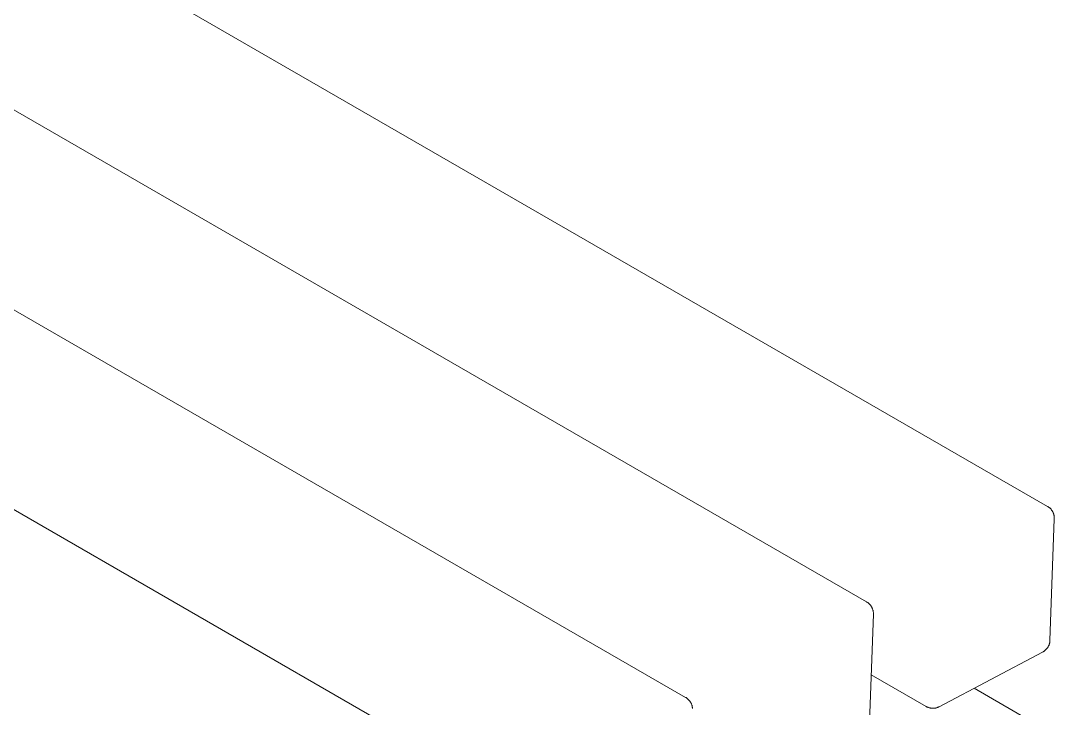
# Model space of a CAD drawing. Header units: inches. Extents: x -12 to 193, y -19 to 105.
# Drawn here: x 168.48 to 177.38, y 33.65 to 39.58 of the extents above; entities that cross this region are included whole.
import ezdxf

# ---------------------------------------------------------------- set-up
doc = ezdxf.new("R2010")
doc.units = ezdxf.units.IN
doc.layers.add('ZANO_R', color=7, linetype='Continuous', lineweight=0)

msp = doc.modelspace()

# ---------------------------------------------------------------- linework, layer by layer
at = {"layer": 'ZANO_R'}
for p, q in [((127.37486, 64.22938), (177.31773, 35.39486)), ((125.81728, 63.40613), (175.76015, 34.5716)), ((124.2597, 62.58287), (174.20256, 33.74834)), ((122.70211, 61.75962), (172.64498, 32.92509)), ((177.31773, 35.39486), (177.32116, 35.3928)), ((177.32116, 35.3928), (177.32451, 35.39063)), ((177.32451, 35.39063), (177.3278, 35.38834)), ((177.3278, 35.38834), (177.331, 35.38595)), ((177.331, 35.38595), (177.33411, 35.38345)), ((177.33411, 35.38345), (177.33715, 35.38084)), ((177.33715, 35.38084), (177.34009, 35.37814)), ((177.34009, 35.37814), (177.34294, 35.37534)), ((177.34294, 35.37534), (177.34569, 35.37244)), ((177.34569, 35.37244), (177.34834, 35.36945)), ((177.34834, 35.36945), (177.35089, 35.36637)), ((177.35089, 35.36637), (177.35334, 35.36321)), ((177.35334, 35.36321), (177.35567, 35.35996)), ((177.35567, 35.35996), (177.3579, 35.35664)), ((177.3579, 35.35664), (177.36001, 35.35325)), ((177.36001, 35.35325), (177.362, 35.34978)), ((177.362, 35.34978), (177.36388, 35.34625)), ((177.36388, 35.34625), (177.36564, 35.34266)), ((177.36564, 35.34266), (177.36727, 35.33902)), ((177.36727, 35.33902), (177.36878, 35.33531)), ((177.36878, 35.33531), (177.37016, 35.33156)), ((177.37016, 35.33156), (177.37142, 35.32777)), ((177.37671, 35.28834), (177.33909, 34.23888)), ((177.37142, 35.32777), (177.37255, 35.32393)), ((177.37255, 35.32393), (177.37354, 35.32006)), ((177.37354, 35.32006), (177.37441, 35.31616)), ((177.37441, 35.31616), (177.37514, 35.31223)), ((177.37514, 35.31223), (177.37574, 35.30828)), ((177.37574, 35.30828), (177.3762, 35.30431)), ((177.3762, 35.30431), (177.37653, 35.30032)), ((177.37653, 35.30032), (177.37673, 35.29633)), ((177.37679, 35.29234), (177.37671, 35.28834)), ((177.37673, 35.29633), (177.37679, 35.29234)), ((175.76015, 34.5716), (175.76357, 34.56954)), ((175.76357, 34.56954), (175.76693, 34.56737)), ((175.76693, 34.56737), (175.77021, 34.56509)), ((175.77021, 34.56509), (175.77341, 34.56269)), ((175.77341, 34.56269), (175.77653, 34.56019)), ((175.77653, 34.56019), (175.77956, 34.55759)), ((175.77956, 34.55759), (175.7825, 34.55488)), ((175.7825, 34.55488), (175.78535, 34.55208)), ((175.78535, 34.55208), (175.78811, 34.54918)), ((175.78811, 34.54918), (175.79076, 34.54619)), ((175.79076, 34.54619), (175.79331, 34.54311)), ((175.79331, 34.54311), (175.79575, 34.53995)), ((175.79575, 34.53995), (175.79809, 34.53671)), ((175.79809, 34.53671), (175.80031, 34.53339)), ((175.80031, 34.53339), (175.80243, 34.52999)), ((175.81913, 34.46508), (175.78151, 33.41563)), ((175.80243, 34.52999), (175.80442, 34.52653)), ((175.80442, 34.52653), (175.8063, 34.523)), ((175.8063, 34.523), (175.80805, 34.51941)), ((175.80805, 34.51941), (175.80969, 34.51576)), ((175.80969, 34.51576), (175.8112, 34.51206)), ((175.8112, 34.51206), (175.81258, 34.50831)), ((175.81258, 34.50831), (175.81384, 34.50451)), ((175.81384, 34.50451), (175.81496, 34.50068)), ((175.81496, 34.50068), (175.81596, 34.49681)), ((175.81596, 34.49681), (175.81682, 34.4929)), ((175.81682, 34.4929), (175.81755, 34.48897)), ((175.81755, 34.48897), (175.81815, 34.48502)), ((175.81815, 34.48502), (175.81862, 34.48105)), ((175.81862, 34.48105), (175.81895, 34.47707)), ((175.81895, 34.47707), (175.81914, 34.47308)), ((175.8192, 34.46908), (175.81913, 34.46508)), ((175.81914, 34.47308), (175.8192, 34.46908)), ((177.3178, 34.17536), (177.31546, 34.17213)), ((177.32004, 34.17867), (177.3178, 34.17536)), ((177.32216, 34.18206), (177.32004, 34.17867)), ((177.32417, 34.18551), (177.32216, 34.18206)), ((177.32606, 34.18903), (177.32417, 34.18551)), ((177.32783, 34.19261), (177.32606, 34.18903)), ((177.32948, 34.19625), (177.32783, 34.19261)), ((177.331, 34.19995), (177.32948, 34.19625)), ((177.3324, 34.20369), (177.331, 34.19995)), ((177.33367, 34.20748), (177.3324, 34.20369)), ((177.33481, 34.21131), (177.33367, 34.20748)), ((177.33582, 34.21517), (177.33481, 34.21131)), ((177.3367, 34.21907), (177.33582, 34.21517)), ((177.33744, 34.223), (177.3367, 34.21907)), ((177.33806, 34.22694), (177.33744, 34.223)), ((177.33854, 34.23091), (177.33806, 34.22694)), ((177.33888, 34.23489), (177.33854, 34.23091)), ((177.33909, 34.23888), (177.33888, 34.23489)), ((177.27625, 34.13869), (176.3862, 33.66826)), ((177.27975, 34.14062), (177.27625, 34.13869)), ((177.28318, 34.14266), (177.27975, 34.14062)), ((177.28655, 34.14482), (177.28318, 34.14266)), ((177.28983, 34.14709), (177.28655, 34.14482)), ((177.29304, 34.14947), (177.28983, 34.14709)), ((177.29617, 34.15196), (177.29304, 34.14947)), ((177.29921, 34.15455), (177.29617, 34.15196)), ((177.30216, 34.15725), (177.29921, 34.15455)), ((177.30502, 34.16004), (177.30216, 34.15725)), ((177.30778, 34.16293), (177.30502, 34.16004)), ((177.31044, 34.16591), (177.30778, 34.16293)), ((177.313, 34.16897), (177.31044, 34.16591)), ((177.31546, 34.17213), (177.313, 34.16897)), ((176.27196, 33.67039), (175.8004, 33.94265)), ((176.6876, 33.82756), (177.14721, 33.56221)), ((174.20256, 33.74834), (174.20599, 33.74629)), ((174.20599, 33.74629), (174.20935, 33.74412)), ((174.20935, 33.74412), (174.21263, 33.74183)), ((174.21263, 33.74183), (174.21583, 33.73944)), ((174.21583, 33.73944), (174.21895, 33.73694)), ((174.21895, 33.73694), (174.22198, 33.73433)), ((174.22198, 33.73433), (174.22492, 33.73163)), ((174.22492, 33.73163), (174.22777, 33.72882)), ((174.22777, 33.72882), (174.23052, 33.72592)), ((174.23052, 33.72592), (174.23317, 33.72293)), ((174.23317, 33.72293), (174.23572, 33.71986)), ((174.23572, 33.71986), (174.23817, 33.71669)), ((174.23817, 33.71669), (174.24051, 33.71345)), ((174.24051, 33.71345), (174.24273, 33.71013)), ((174.24273, 33.71013), (174.24484, 33.70674)), ((174.24484, 33.70674), (174.24684, 33.70327)), ((174.24684, 33.70327), (174.24871, 33.69974)), ((174.24871, 33.69974), (174.25047, 33.69615)), ((174.25047, 33.69615), (174.2521, 33.6925)), ((174.2521, 33.6925), (174.25361, 33.6888)), ((174.25361, 33.6888), (174.255, 33.68505)), ((174.255, 33.68505), (174.25625, 33.68126)), ((174.25625, 33.68126), (174.25738, 33.67742)), ((174.25738, 33.67742), (174.25837, 33.67355)), ((174.25837, 33.67355), (174.25924, 33.66965)), ((174.25924, 33.66965), (174.25997, 33.66572)), ((174.25997, 33.66572), (174.26057, 33.66177)), ((174.26057, 33.66177), (174.26103, 33.6578)), ((174.26103, 33.6578), (174.26136, 33.65381)), ((176.27555, 33.6684), (176.27196, 33.67039)), ((176.27922, 33.66653), (176.27555, 33.6684)), ((176.28294, 33.66479), (176.27922, 33.66653)), ((176.28673, 33.66319), (176.28294, 33.66479)), ((176.29057, 33.66171), (176.28673, 33.66319)), ((176.29446, 33.66037), (176.29057, 33.66171)), ((176.29839, 33.65917), (176.29446, 33.66037)), ((176.30236, 33.6581), (176.29839, 33.65917)), ((176.30637, 33.65717), (176.30236, 33.6581)), ((176.3104, 33.65638), (176.30637, 33.65717)), ((176.31446, 33.65574), (176.3104, 33.65638)), ((176.31854, 33.65523), (176.31446, 33.65574)), ((176.32264, 33.65487), (176.31854, 33.65523)), ((176.32675, 33.65465), (176.32264, 33.65487)), ((176.33086, 33.65457), (176.32675, 33.65465)), ((176.33497, 33.65464), (176.33086, 33.65457)), ((176.33908, 33.65485), (176.33497, 33.65464)), ((176.34318, 33.6552), (176.33908, 33.65485)), ((176.34726, 33.65569), (176.34318, 33.6552)), ((176.35132, 33.65633), (176.34726, 33.65569)), ((176.35536, 33.65711), (176.35132, 33.65633)), ((176.35937, 33.65803), (176.35536, 33.65711)), ((176.36334, 33.65908), (176.35937, 33.65803)), ((176.36728, 33.66028), (176.36334, 33.65908)), ((176.37117, 33.66161), (176.36728, 33.66028)), ((176.37501, 33.66307), (176.37117, 33.66161)), ((176.3788, 33.66467), (176.37501, 33.66307)), ((176.38253, 33.6664), (176.3788, 33.66467)), ((176.3862, 33.66826), (176.38253, 33.6664))]:
    msp.add_line(p, q, dxfattribs=at)

doc.saveas('drawing.dxf')
